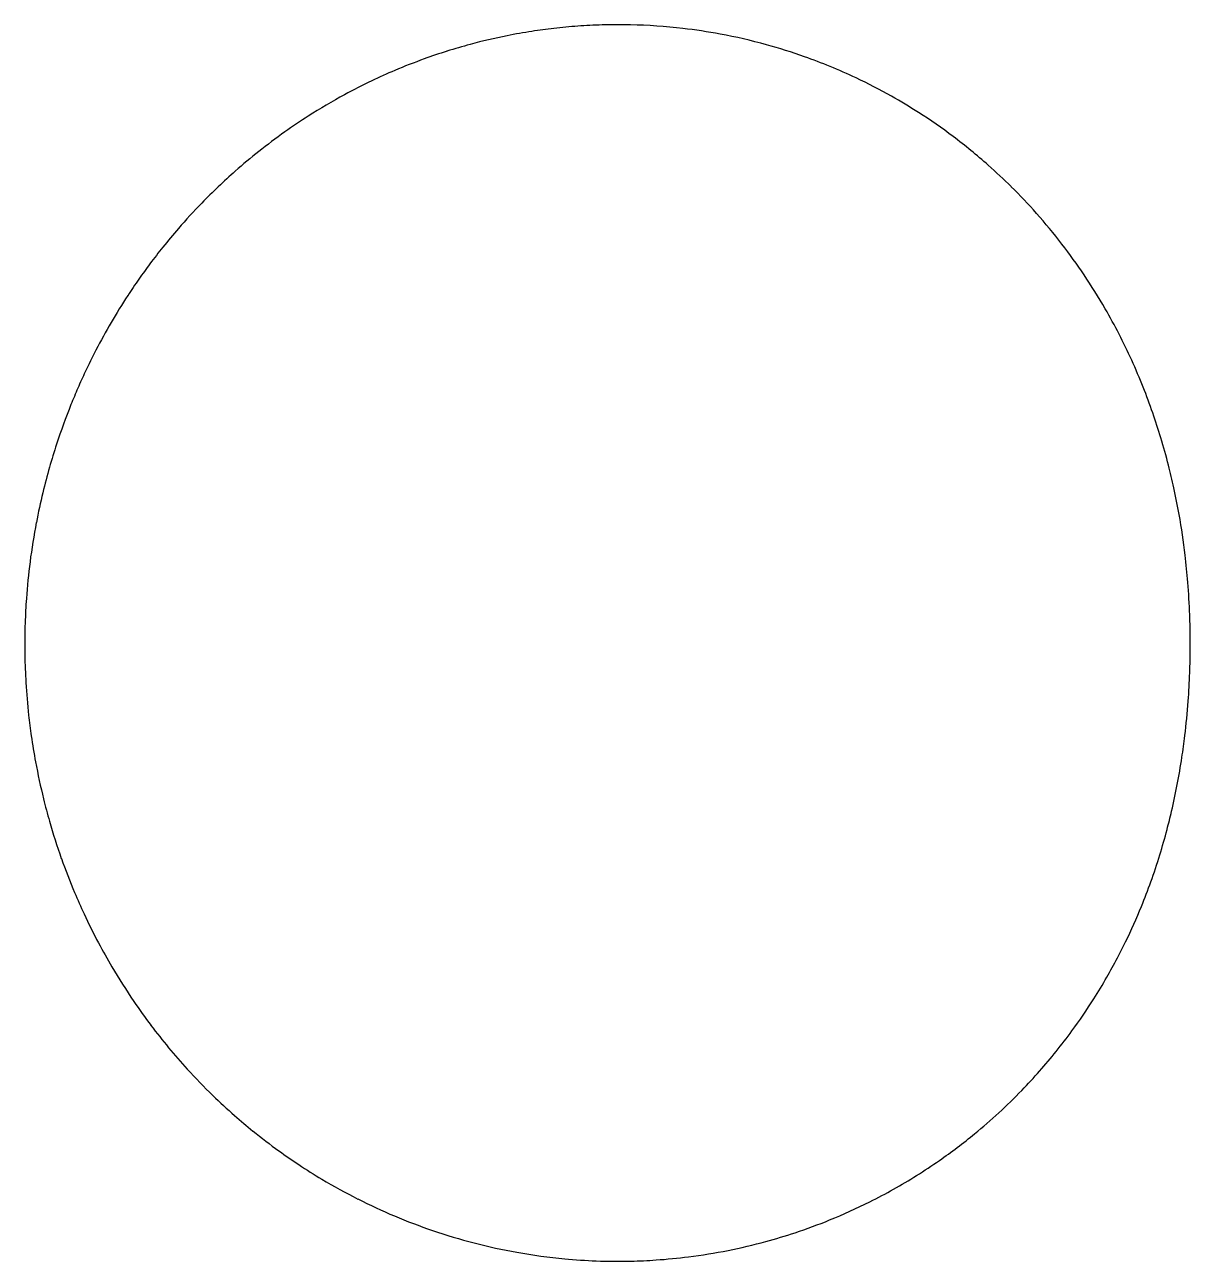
# Model space of a CAD drawing. Header units: metres. Extents: x -299 to 250, y -290 to 291.
import ezdxf

# ---------------------------------------------------------------- set-up
doc = ezdxf.new("R2010")
doc.units = ezdxf.units.M

msp = doc.modelspace()

# ---------------------------------------------------------------- linework, layer by layer
for centre, radius, start, end in [((-19.5, 26.07), 265.17, 451.63738, 454.09517), ((-19.58, 26.27), 264.97, 448.73262, 451.62013), ((-19.47, 28.87), 262.36, 443.34319, 448.74342), ((-18.55, 20.56), 270.78, 461.32694, 465.09433), ((-19.37, 24.3), 266.94, 458.76575, 461.31343), ((-19.24, 24), 267.26, 456.55624, 458.78282), ((-19.61, 26.44), 264.79, 454.07722, 456.53855), ((-19.5, 28.34), 262.9, 439.47148, 443.35176), ((-19.47, 28.68), 262.56, 434.60805, 439.46463), ((-18.19, 19.52), 271.87, 465.11154, 467.50879), ((-19.27, 29.51), 261.71, 430.48535, 434.59988), ((-16.73, 15.69), 275.97, 469.91991, 473.00035), ((-18.85, 21.35), 269.93, 467.49136, 469.90588), ((-19.1, 29.83), 261.35, 427.67923, 430.49829), ((-18.12, 19.13), 272.26, 473.0134, 475.51128), ((-19.29, 29.54), 261.68, 424.73973, 427.66343), ((-17.57, 17.79), 273.71, 475.49508, 478.49737), ((-19.17, 29.68), 261.51, 420.63448, 424.75206), ((-16.16, 15.27), 276.6, 478.50581, 482.60366), ((-19.62, 28.98), 262.34, 417.38211, 420.62257), ((-15.34, 14.01), 278.1, 482.60654, 485.3577), ((-19.93, 28.46), 262.95, 413.07709, 417.38772), ((-15.56, 14.18), 277.83, 485.34067, 488.50246), ((-21.26, 26.62), 265.21, 408.49022, 413.08455), ((-12.33, 10.06), 283.07, 488.49439, 491.39743), ((-11.17, 8.84), 284.75, 491.41063, 495.7892), ((-22.43, 25.4), 266.91, 405.29179, 408.47677), ((-22.85, 24.96), 267.51, 401.58558, 405.29304), ((-9.29, 7.05), 287.35, 495.79434, 499.04857), ((-24.69, 23.31), 269.98, 397.60066, 401.58908), ((-8.57, 6.45), 288.28, 499.05223, 501.31301), ((-9.12, 6.76), 287.66, 501.29247, 503.26259), ((-27.69, 21), 273.77, 393.8759, 397.60211), ((-4.44, 3.4), 293.42, 503.28445, 505.0228), ((-8.06, 5.81), 289.07, 505.00306, 506.86554), ((-30.08, 19.36), 276.67, 389.98905, 393.88097), ((-2.95, 2.58), 295.12, 506.88117, 512.64223), ((-34.05, 17.03), 281.27, 384.45568, 389.99661), ((3.11, -0.49), 301.91, 512.65434, 514.81308), ((-14.26, 7.61), 282.75, 514.80058, 516.5043), ((-43.12, 12.9), 291.24, 381.73195, 384.45627), ((3.73, -0.13), 302.33, 516.51813, 518.11149), ((-42.38, 13.19), 290.44, 379.19576, 381.73241), ((1.7, 0.61), 300.17, 518.098, 521.87408), ((-49.8, 10.59), 298.3, 376.82415, 379.19897), ((-1.08, 1.45), 297.27, 521.8614, 524.05385), ((-57.63, 8.15), 306.51, 374.34122, 376.83737), ((3.47, 0.22), 301.98, 524.06658, 526.41248), ((-59.71, 7.69), 308.64, 372.30849, 374.32832), ((2.56, 0.35), 301.06, 526.39468, 529.12422), ((-70.52, 5.3), 319.71, 370.00934, 372.31378), ((-83.9, 2.88), 333.3, 366.70338, 370.01908), ((3.86, 0.04), 302.4, 529.11332, 532.67412), ((-99.95, 0.99), 349.47, 364.59524, 366.70346), ((4.22, -0.07), 302.77, 532.66381, 535.93947), ((-107.31, 0.35), 356.85, 362.14141, 364.60304), ((6.02, -0.21), 304.57, 535.93623, 538.07609), ((-109.1, 0.31), 358.64, 360.79351, 362.13669), ((7.25, -0.15), 305.81, 538.09572, 540.96825), ((-109.44, 0.52), 358.98, 359.91753, 360.76053), ((-182.55, 0.39), 432.09, 719.27173, 719.94855), ((7.11, -0.05), 305.66, 540.98666, 543.397), ((-123.34, -0.15), 372.88, 717.94628, 719.23819), ((-115.14, -0.5), 364.67, 715.85686, 717.95489), ((1.44, -0.44), 299.98, 543.38767, 546.31594), ((-94.73, -1.86), 344.21, 713.12097, 715.83763), ((8.08, 0.23), 306.66, 546.30232, 548.15042), ((6.05, 0.04), 304.62, 548.17014, 550.49572), ((-96.82, -1.56), 346.33, 711.39583, 713.11404), ((3.68, -0.37), 302.21, 550.5012, 553.87669), ((-79.22, -4.18), 328.54, 706.90242, 711.38745), ((2.34, -0.6), 300.86, 553.8951, 555.9672), ((-61.69, -8.27), 310.53, 705.26305, 706.90558), ((-2.07, -1.95), 296.25, 555.95174, 559.49083), ((-55.27, -9.88), 303.91, 702.91697, 705.24794), ((-3.58, -2.52), 294.63, 559.4847, 562.85092), ((-41.04, -14.19), 289.05, 700.25806, 702.905), ((-39.58, -14.79), 287.47, 697.80791, 700.27222), ((-3.62, -2.58), 294.57, 562.84279, 564.95909), ((-2.4, -1.9), 295.96, 564.97817, 567.94624), ((-30.64, -18.42), 277.82, 694.03105, 697.80489), ((-5.2, -3.28), 292.84, 567.96485, 570.4807), ((-37.23, -15.3), 285.11, 692.35648, 694.04608), ((-19.56, -24.51), 265.18, 690.1056, 692.3496), ((-7.8, -4.87), 289.79, 570.46961, 574.28313), ((-31.38, -17.77), 278.79, 687.67612, 690.11551), ((-8.34, -5.29), 289.11, 574.27514, 577.01947), ((-23.23, -22.91), 269.16, 683.77747, 687.67279), ((-10.13, -6.63), 286.88, 577.02118, 579.68811), ((-21.23, -24.37), 266.67, 678.56911, 683.77581), ((-11.24, -7.44), 285.51, 579.70503, 582.38476), ((-12.43, -8.59), 283.85, 582.37436, 585.86835), ((-20.33, -25.25), 265.42, 675.91424, 678.58329), ((-13.73, -9.94), 281.98, 585.86885, 588.68264), ((-18.7, -26.78), 263.18, 669.33932, 675.90714), ((-13.2, -9.2), 282.89, 588.70061, 591.00452), ((-16.13, -12.94), 278.13, 590.98799, 594.14633), ((-19.6, -25.77), 264.54, 664.85206, 669.35102), ((-16.49, -13.55), 277.43, 594.13277, 596.48201), ((-20.35, -24.8), 265.77, 662.09423, 664.86643), ((-16.02, -12.69), 278.41, 596.49918, 599.1455), ((-19.28, -26.44), 263.81, 656.60677, 662.08491), ((-17.76, -15.69), 274.94, 599.13649, 603.15606), ((-18.48, -17.13), 273.32, 603.15417, 611.13712), ((-18.76, -27.39), 262.72, 652.06932, 656.59931), ((-19.6, -25.41), 264.87, 648.33127, 652.07567), ((-19.23, -19.38), 270.95, 611.13372, 619.8139), ((-19.32, -26.05), 264.18, 645.20644, 648.31707), ((-19.88, -24.14), 266.17, 641.27626, 645.21537), ((-19.73, -22.22), 268.07, 619.81094, 624.67333), ((-19.78, -22.23), 268.05, 624.68376, 627.85516), ((-19.81, -25.09), 265.19, 627.84009, 631.36621), ((-19.86, -21.19), 269.1, 631.35556, 633.88284), ((-19.63, -25.56), 264.72, 633.89791, 637.21626), ((-19.68, -24.84), 265.44, 637.20678, 641.26347)]:
    msp.add_arc(centre, radius, start, end)

doc.saveas('drawing.dxf')
